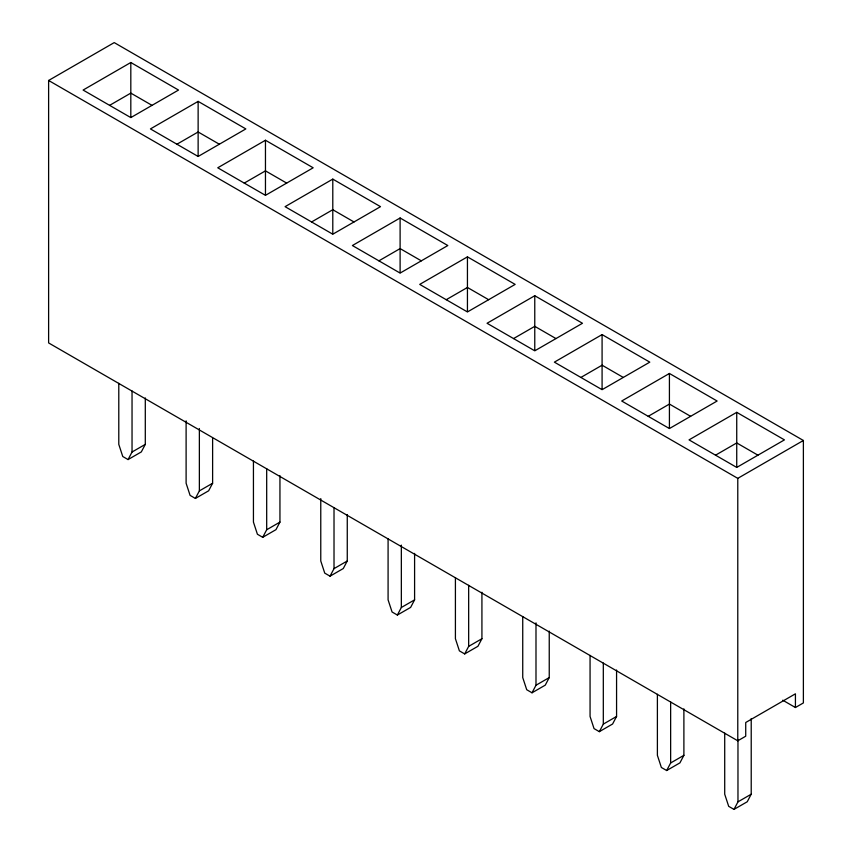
<?xml version="1.0" encoding="UTF-8"?>
<svg xmlns="http://www.w3.org/2000/svg" width="852" height="852" viewBox="0 0 852 852"><rect width="100%" height="100%" fill="white"/><g stroke="black" fill="none" stroke-linecap="round" stroke-linejoin="round"><path stroke-width="1.28" d="M467.439 256.857L419.727 284.398L467.439 311.949L515.151 284.398L467.439 256.857L467.439 311.566M118.79 383.315L118.79 444.371L122.763 456.512L128.066 459.569L132.039 452.018L132.039 390.962M145.298 397.916L145.298 444.371L141.315 451.922L128.066 459.569M186.109 420.856L186.109 483.244L190.092 495.385L195.385 498.441L199.368 490.89L199.368 428.503M212.617 438.109L212.617 483.244L208.644 490.795L195.385 498.441M253.438 461.049L253.438 522.106L257.41 534.247L262.714 537.314L266.687 529.763L266.687 468.696M279.946 475.65L279.946 522.106L275.963 529.656L262.714 537.314M320.767 498.59L320.767 560.978L324.74 573.119L330.043 576.176L334.016 568.635L334.016 507.568M347.265 514.523L347.265 560.978L343.292 568.529L330.043 576.176M388.086 538.794L388.086 599.851L392.069 611.992L397.362 615.048L401.345 607.497L401.345 545.11M414.594 553.395L414.594 599.851L410.621 607.401L397.362 615.048M455.415 577.656L455.415 638.723L459.388 650.864L464.691 653.921L468.664 646.37L468.664 585.313M481.923 592.257L481.923 638.723L477.94 646.274L464.691 653.921M522.734 616.528L522.734 677.585L526.717 689.726L532.021 692.793L535.993 685.242L535.993 622.855M549.242 631.13L549.242 677.585L545.269 685.136L532.021 692.793M590.063 655.401L590.063 716.457L594.036 728.598L599.339 731.655L603.312 724.115L603.312 663.048M616.571 670.002L616.571 716.457L612.599 724.008L599.339 731.655M657.393 694.273L657.393 755.33L661.365 767.471L666.669 770.527L670.641 762.977L670.641 701.92M683.89 708.875L683.89 755.33L679.917 762.881L666.669 770.527M724.711 733.135L724.711 794.202L728.694 806.343L733.987 809.4L737.97 801.849L737.97 739.461M751.219 718.534L751.219 794.202L747.247 801.753L733.987 809.4M795.427 707.522L795.427 693.816L745.724 722.507L745.724 736.213L737.779 740.803L48.617 342.93L48.617 80.471L114.221 42.6L803.383 440.484L803.383 702.932L795.427 707.522L782.754 700.206M130.814 62.505L83.102 90.056L130.814 117.597L178.526 90.056L130.814 62.505L130.814 117.214M109.61 105.36L130.814 93.113L152.018 105.36M198.133 101.377L150.431 128.918L198.133 156.47L245.845 128.918L198.133 101.377L198.133 156.086M176.928 144.222L198.133 131.985L219.347 144.222M265.462 140.25L217.75 167.791L265.462 195.342L313.174 167.791L265.462 140.25L265.462 194.959M244.258 183.095L265.462 170.858L286.666 183.095M332.791 179.112L285.079 206.663L332.791 234.204L380.503 206.663L332.791 179.112L332.791 233.821M311.587 221.967L332.791 209.72L353.995 221.967M400.11 217.984L352.398 245.536L400.11 273.077L447.822 245.536L400.11 217.984L400.11 272.693M378.906 260.84L400.11 248.592L421.314 260.84M132.039 452.018L145.298 444.371M446.235 299.702L467.439 287.465L488.643 299.702M534.768 295.729L487.056 323.27L534.768 350.822L582.47 323.27L534.768 295.729L534.768 350.438M199.368 490.89L212.617 483.244M513.554 338.574L534.768 326.337L555.973 338.574M602.087 334.591L554.375 362.143L602.087 389.683L649.799 362.143L602.087 334.591L602.087 389.3M266.687 529.763L279.946 522.106M580.883 377.447L602.087 365.199L623.291 377.447M669.416 373.464L621.704 401.015L669.416 428.556L717.128 401.015L669.416 373.464L669.416 428.173M334.016 568.635L347.265 560.978M648.212 416.319L669.416 404.072L690.621 416.319M736.735 412.336L689.034 439.877L736.735 467.428L784.447 439.877L736.735 412.336L736.735 467.045M401.345 607.497L414.594 599.851M715.531 455.181L736.735 442.944L757.939 455.181M48.617 80.471L737.779 478.355L803.383 440.484M468.664 646.37L481.923 638.723M535.993 685.242L549.242 677.585M603.312 724.115L616.571 716.457M670.641 762.977L683.89 755.33M737.97 801.849L751.219 794.202M737.779 478.355L737.779 740.803"/></g></svg>
